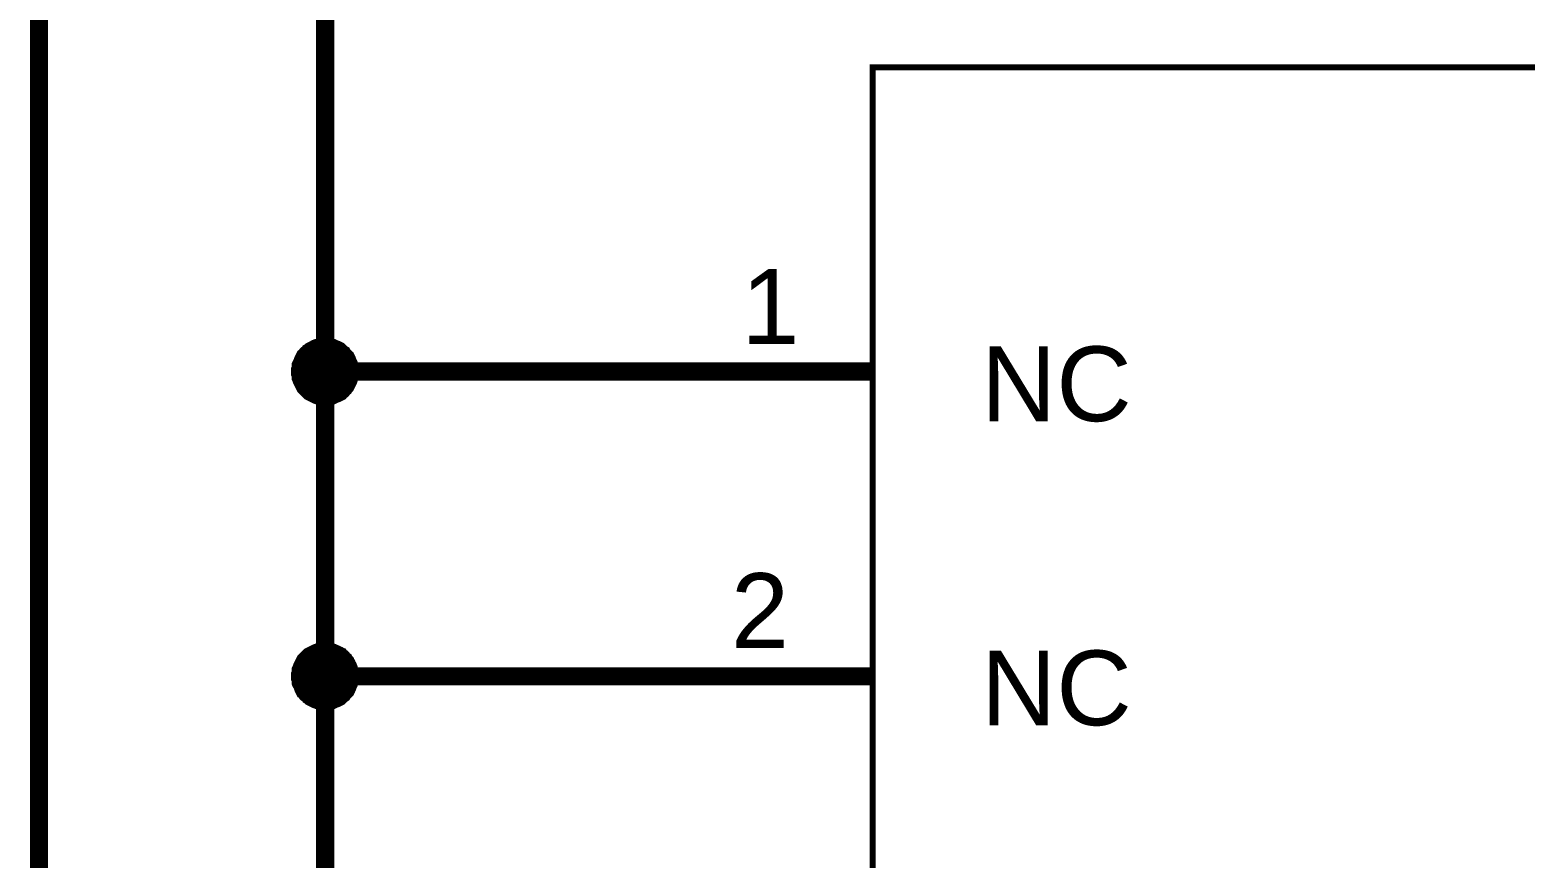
# Model space of a CAD drawing. Header units: millimetres. Extents: x 0 to 594, y 0 to 420.
# Drawn here: x 267.94 to 292.5, y 209.41 to 223.01 of the extents above; entities that cross this region are included whole.
import ezdxf

# ---------------------------------------------------------------- set-up
doc = ezdxf.new("R2010")
doc.units = ezdxf.units.MM
doc.layers.add('Sheet', color=255, linetype='Continuous')
doc.styles.get("Standard").update_dxf_attribs({"font": 'arial.ttf'})

msp = doc.modelspace()

# ---------------------------------------------------------------- linework, layer by layer
at = {"layer": 'Sheet', "color": 0}
for points, const_width in [([(276.787, 202.39), (268.087, 202.39), (268.087, 236.999), (306.08, 236.999)], 0.3), ([(283.782, 231.495), (272.786, 231.495), (272.786, 217.398)], 0.3), ([(272.278, 217.398), (272.278, 217.419), (272.278, 217.451), (272.289, 217.472), (272.289, 217.504), (272.289, 217.525), (272.299, 217.546), (272.31, 217.567), (272.321, 217.588), (272.331, 217.62), (272.342, 217.641), (272.352, 217.663), (272.363, 217.684), (272.373, 217.705), (272.395, 217.715), (272.405, 217.737), (272.426, 217.758), (272.448, 217.768), (272.458, 217.79), (272.479, 217.8), (272.5, 217.821), (272.522, 217.832), (272.543, 217.842), (272.564, 217.853), (272.585, 217.864), (272.606, 217.874), (272.638, 217.885), (272.659, 217.885), (272.68, 217.895), (272.712, 217.895), (272.733, 217.906), (272.754, 217.906), (272.786, 217.906)], 0.0991), ([(272.278, 217.398), (272.278, 217.419), (272.278, 217.451), (272.289, 217.472), (272.289, 217.504), (272.289, 217.525), (272.299, 217.546), (272.31, 217.567), (272.321, 217.588), (272.331, 217.62), (272.342, 217.641), (272.352, 217.663), (272.363, 217.684), (272.373, 217.705), (272.395, 217.715), (272.405, 217.737), (272.426, 217.758), (272.448, 217.768), (272.458, 217.79), (272.479, 217.8), (272.5, 217.821), (272.522, 217.832), (272.543, 217.842), (272.564, 217.853), (272.585, 217.864), (272.606, 217.874), (272.638, 217.885), (272.659, 217.885), (272.68, 217.895), (272.712, 217.895), (272.733, 217.906), (272.754, 217.906), (272.786, 217.906)], 0.0991), ([(272.278, 217.398), (272.278, 217.419), (272.278, 217.451), (272.289, 217.472), (272.289, 217.504), (272.289, 217.525), (272.299, 217.546), (272.31, 217.567), (272.321, 217.588), (272.331, 217.62), (272.342, 217.641), (272.352, 217.663), (272.363, 217.684), (272.373, 217.705), (272.395, 217.715), (272.405, 217.737), (272.426, 217.758), (272.448, 217.768), (272.458, 217.79), (272.479, 217.8), (272.5, 217.821), (272.522, 217.832), (272.543, 217.842), (272.564, 217.853), (272.585, 217.864), (272.606, 217.874), (272.638, 217.885), (272.659, 217.885), (272.68, 217.895), (272.712, 217.895), (272.733, 217.906), (272.754, 217.906), (272.786, 217.906)], 0.0991), ([(272.278, 217.398), (272.278, 217.419), (272.278, 217.451), (272.289, 217.472), (272.289, 217.504), (272.289, 217.525), (272.299, 217.546), (272.31, 217.567), (272.321, 217.588), (272.331, 217.62), (272.342, 217.641), (272.352, 217.663), (272.363, 217.684), (272.373, 217.705), (272.395, 217.715), (272.405, 217.737), (272.426, 217.758), (272.448, 217.768), (272.458, 217.79), (272.479, 217.8), (272.5, 217.821), (272.522, 217.832), (272.543, 217.842), (272.564, 217.853), (272.585, 217.864), (272.606, 217.874), (272.638, 217.885), (272.659, 217.885), (272.68, 217.895), (272.712, 217.895), (272.733, 217.906), (272.754, 217.906), (272.786, 217.906)], 0.0991), ([(272.278, 217.398), (272.278, 217.419), (272.278, 217.451), (272.289, 217.472), (272.289, 217.504), (272.289, 217.525), (272.299, 217.546), (272.31, 217.567), (272.321, 217.588), (272.331, 217.62), (272.342, 217.641), (272.352, 217.663), (272.363, 217.684), (272.373, 217.705), (272.395, 217.715), (272.405, 217.737), (272.426, 217.758), (272.448, 217.768), (272.458, 217.79), (272.479, 217.8), (272.5, 217.821), (272.522, 217.832), (272.543, 217.842), (272.564, 217.853), (272.585, 217.864), (272.606, 217.874), (272.638, 217.885), (272.659, 217.885), (272.68, 217.895), (272.712, 217.895), (272.733, 217.906), (272.754, 217.906), (272.786, 217.906)], 0.0991), ([(272.278, 217.398), (272.278, 217.419), (272.278, 217.451), (272.289, 217.472), (272.289, 217.504), (272.289, 217.525), (272.299, 217.546), (272.31, 217.567), (272.321, 217.588), (272.331, 217.62), (272.342, 217.641), (272.352, 217.663), (272.363, 217.684), (272.373, 217.705), (272.395, 217.715), (272.405, 217.737), (272.426, 217.758), (272.448, 217.768), (272.458, 217.79), (272.479, 217.8), (272.5, 217.821), (272.522, 217.832), (272.543, 217.842), (272.564, 217.853), (272.585, 217.864), (272.606, 217.874), (272.638, 217.885), (272.659, 217.885), (272.68, 217.895), (272.712, 217.895), (272.733, 217.906), (272.754, 217.906), (272.786, 217.906)], 0.0991), ([(272.278, 217.398), (272.278, 217.419), (272.278, 217.451), (272.289, 217.472), (272.289, 217.504), (272.289, 217.525), (272.299, 217.546), (272.31, 217.567), (272.321, 217.588), (272.331, 217.62), (272.342, 217.641), (272.352, 217.663), (272.363, 217.684), (272.373, 217.705), (272.395, 217.715), (272.405, 217.737), (272.426, 217.758), (272.448, 217.768), (272.458, 217.79), (272.479, 217.8), (272.5, 217.821), (272.522, 217.832), (272.543, 217.842), (272.564, 217.853), (272.585, 217.864), (272.606, 217.874), (272.638, 217.885), (272.659, 217.885), (272.68, 217.895), (272.712, 217.895), (272.733, 217.906), (272.754, 217.906), (272.786, 217.906)], 0.0991), ([(272.278, 217.398), (272.278, 217.419), (272.278, 217.451), (272.289, 217.472), (272.289, 217.504), (272.289, 217.525), (272.299, 217.546), (272.31, 217.567), (272.321, 217.588), (272.331, 217.62), (272.342, 217.641), (272.352, 217.663), (272.363, 217.684), (272.373, 217.705), (272.395, 217.715), (272.405, 217.737), (272.426, 217.758), (272.448, 217.768), (272.458, 217.79), (272.479, 217.8), (272.5, 217.821), (272.522, 217.832), (272.543, 217.842), (272.564, 217.853), (272.585, 217.864), (272.606, 217.874), (272.638, 217.885), (272.659, 217.885), (272.68, 217.895), (272.712, 217.895), (272.733, 217.906), (272.754, 217.906), (272.786, 217.906)], 0.0991), ([(272.786, 217.906), (272.786, 217.906)], 0.0991), ([(272.786, 217.906), (272.807, 217.906), (272.839, 217.906), (272.86, 217.895), (272.892, 217.895), (272.913, 217.885), (272.934, 217.885), (272.956, 217.874), (272.977, 217.864), (273.008, 217.853), (273.03, 217.842), (273.051, 217.832), (273.072, 217.821), (273.093, 217.8), (273.104, 217.79), (273.125, 217.768), (273.146, 217.758), (273.157, 217.737), (273.178, 217.715), (273.188, 217.705), (273.21, 217.684), (273.22, 217.663), (273.231, 217.641), (273.241, 217.62), (273.252, 217.588), (273.262, 217.567), (273.273, 217.546), (273.273, 217.525), (273.284, 217.504), (273.284, 217.472), (273.294, 217.451), (273.294, 217.419), (273.294, 217.398)], 0.0991), ([(272.786, 217.906), (272.786, 217.906)], 0.0991), ([(272.786, 217.906), (272.807, 217.906), (272.839, 217.906), (272.86, 217.895), (272.892, 217.895), (272.913, 217.885), (272.934, 217.885), (272.956, 217.874), (272.977, 217.864), (273.008, 217.853), (273.03, 217.842), (273.051, 217.832), (273.072, 217.821), (273.093, 217.8), (273.104, 217.79), (273.125, 217.768), (273.146, 217.758), (273.157, 217.737), (273.178, 217.715), (273.188, 217.705), (273.21, 217.684), (273.22, 217.663), (273.231, 217.641), (273.241, 217.62), (273.252, 217.588), (273.262, 217.567), (273.273, 217.546), (273.273, 217.525), (273.284, 217.504), (273.284, 217.472), (273.294, 217.451), (273.294, 217.419), (273.294, 217.398)], 0.0991), ([(272.786, 217.906), (272.786, 217.906)], 0.0991), ([(272.786, 217.906), (272.807, 217.906), (272.839, 217.906), (272.86, 217.895), (272.892, 217.895), (272.913, 217.885), (272.934, 217.885), (272.956, 217.874), (272.977, 217.864), (273.008, 217.853), (273.03, 217.842), (273.051, 217.832), (273.072, 217.821), (273.093, 217.8), (273.104, 217.79), (273.125, 217.768), (273.146, 217.758), (273.157, 217.737), (273.178, 217.715), (273.188, 217.705), (273.21, 217.684), (273.22, 217.663), (273.231, 217.641), (273.241, 217.62), (273.252, 217.588), (273.262, 217.567), (273.273, 217.546), (273.273, 217.525), (273.284, 217.504), (273.284, 217.472), (273.294, 217.451), (273.294, 217.419), (273.294, 217.398)], 0.0991), ([(272.786, 217.906), (272.786, 217.906)], 0.0991), ([(272.786, 217.906), (272.807, 217.906), (272.839, 217.906), (272.86, 217.895), (272.892, 217.895), (272.913, 217.885), (272.934, 217.885), (272.956, 217.874), (272.977, 217.864), (273.008, 217.853), (273.03, 217.842), (273.051, 217.832), (273.072, 217.821), (273.093, 217.8), (273.104, 217.79), (273.125, 217.768), (273.146, 217.758), (273.157, 217.737), (273.178, 217.715), (273.188, 217.705), (273.21, 217.684), (273.22, 217.663), (273.231, 217.641), (273.241, 217.62), (273.252, 217.588), (273.262, 217.567), (273.273, 217.546), (273.273, 217.525), (273.284, 217.504), (273.284, 217.472), (273.294, 217.451), (273.294, 217.419), (273.294, 217.398)], 0.0991), ([(272.786, 217.906), (272.786, 217.906)], 0.0991), ([(272.786, 217.906), (272.807, 217.906), (272.839, 217.906), (272.86, 217.895), (272.892, 217.895), (272.913, 217.885), (272.934, 217.885), (272.956, 217.874), (272.977, 217.864), (273.008, 217.853), (273.03, 217.842), (273.051, 217.832), (273.072, 217.821), (273.093, 217.8), (273.104, 217.79), (273.125, 217.768), (273.146, 217.758), (273.157, 217.737), (273.178, 217.715), (273.188, 217.705), (273.21, 217.684), (273.22, 217.663), (273.231, 217.641), (273.241, 217.62), (273.252, 217.588), (273.262, 217.567), (273.273, 217.546), (273.273, 217.525), (273.284, 217.504), (273.284, 217.472), (273.294, 217.451), (273.294, 217.419), (273.294, 217.398)], 0.0991), ([(272.786, 217.906), (272.786, 217.906)], 0.0991), ([(272.786, 217.906), (272.807, 217.906), (272.839, 217.906), (272.86, 217.895), (272.892, 217.895), (272.913, 217.885), (272.934, 217.885), (272.956, 217.874), (272.977, 217.864), (273.008, 217.853), (273.03, 217.842), (273.051, 217.832), (273.072, 217.821), (273.093, 217.8), (273.104, 217.79), (273.125, 217.768), (273.146, 217.758), (273.157, 217.737), (273.178, 217.715), (273.188, 217.705), (273.21, 217.684), (273.22, 217.663), (273.231, 217.641), (273.241, 217.62), (273.252, 217.588), (273.262, 217.567), (273.273, 217.546), (273.273, 217.525), (273.284, 217.504), (273.284, 217.472), (273.294, 217.451), (273.294, 217.419), (273.294, 217.398)], 0.0991), ([(272.786, 217.906), (272.786, 217.906)], 0.0991), ([(272.786, 217.906), (272.807, 217.906), (272.839, 217.906), (272.86, 217.895), (272.892, 217.895), (272.913, 217.885), (272.934, 217.885), (272.956, 217.874), (272.977, 217.864), (273.008, 217.853), (273.03, 217.842), (273.051, 217.832), (273.072, 217.821), (273.093, 217.8), (273.104, 217.79), (273.125, 217.768), (273.146, 217.758), (273.157, 217.737), (273.178, 217.715), (273.188, 217.705), (273.21, 217.684), (273.22, 217.663), (273.231, 217.641), (273.241, 217.62), (273.252, 217.588), (273.262, 217.567), (273.273, 217.546), (273.273, 217.525), (273.284, 217.504), (273.284, 217.472), (273.294, 217.451), (273.294, 217.419), (273.294, 217.398)], 0.0991), ([(272.786, 217.906), (272.786, 217.906)], 0.0991), ([(272.786, 217.906), (272.807, 217.906), (272.839, 217.906), (272.86, 217.895), (272.892, 217.895), (272.913, 217.885), (272.934, 217.885), (272.956, 217.874), (272.977, 217.864), (273.008, 217.853), (273.03, 217.842), (273.051, 217.832), (273.072, 217.821), (273.093, 217.8), (273.104, 217.79), (273.125, 217.768), (273.146, 217.758), (273.157, 217.737), (273.178, 217.715), (273.188, 217.705), (273.21, 217.684), (273.22, 217.663), (273.231, 217.641), (273.241, 217.62), (273.252, 217.588), (273.262, 217.567), (273.273, 217.546), (273.273, 217.525), (273.284, 217.504), (273.284, 217.472), (273.294, 217.451), (273.294, 217.419), (273.294, 217.398)], 0.0991), ([(272.786, 216.89), (272.754, 216.89), (272.733, 216.89), (272.712, 216.901), (272.68, 216.901), (272.659, 216.901), (272.638, 216.911), (272.606, 216.922), (272.585, 216.932), (272.564, 216.943), (272.543, 216.953), (272.522, 216.964), (272.5, 216.975), (272.479, 216.985), (272.458, 217.006), (272.448, 217.017), (272.426, 217.038), (272.405, 217.059), (272.395, 217.07), (272.373, 217.091), (272.363, 217.112), (272.352, 217.133), (272.342, 217.155), (272.331, 217.176), (272.321, 217.197), (272.31, 217.218), (272.299, 217.25), (272.289, 217.271), (272.289, 217.292), (272.289, 217.324), (272.278, 217.345), (272.278, 217.366), (272.278, 217.398)], 0.0991), ([(272.278, 217.398), (272.278, 217.398)], 0.0991), ([(272.786, 216.89), (272.754, 216.89), (272.733, 216.89), (272.712, 216.901), (272.68, 216.901), (272.659, 216.901), (272.638, 216.911), (272.606, 216.922), (272.585, 216.932), (272.564, 216.943), (272.543, 216.953), (272.522, 216.964), (272.5, 216.975), (272.479, 216.985), (272.458, 217.006), (272.448, 217.017), (272.426, 217.038), (272.405, 217.059), (272.395, 217.07), (272.373, 217.091), (272.363, 217.112), (272.352, 217.133), (272.342, 217.155), (272.331, 217.176), (272.321, 217.197), (272.31, 217.218), (272.299, 217.25), (272.289, 217.271), (272.289, 217.292), (272.289, 217.324), (272.278, 217.345), (272.278, 217.366), (272.278, 217.398)], 0.0991), ([(272.278, 217.398), (272.278, 217.398)], 0.0991), ([(272.786, 216.89), (272.754, 216.89), (272.733, 216.89), (272.712, 216.901), (272.68, 216.901), (272.659, 216.901), (272.638, 216.911), (272.606, 216.922), (272.585, 216.932), (272.564, 216.943), (272.543, 216.953), (272.522, 216.964), (272.5, 216.975), (272.479, 216.985), (272.458, 217.006), (272.448, 217.017), (272.426, 217.038), (272.405, 217.059), (272.395, 217.07), (272.373, 217.091), (272.363, 217.112), (272.352, 217.133), (272.342, 217.155), (272.331, 217.176), (272.321, 217.197), (272.31, 217.218), (272.299, 217.25), (272.289, 217.271), (272.289, 217.292), (272.289, 217.324), (272.278, 217.345), (272.278, 217.366), (272.278, 217.398)], 0.0991), ([(272.278, 217.398), (272.278, 217.398)], 0.0991), ([(272.786, 216.89), (272.754, 216.89), (272.733, 216.89), (272.712, 216.901), (272.68, 216.901), (272.659, 216.901), (272.638, 216.911), (272.606, 216.922), (272.585, 216.932), (272.564, 216.943), (272.543, 216.953), (272.522, 216.964), (272.5, 216.975), (272.479, 216.985), (272.458, 217.006), (272.448, 217.017), (272.426, 217.038), (272.405, 217.059), (272.395, 217.07), (272.373, 217.091), (272.363, 217.112), (272.352, 217.133), (272.342, 217.155), (272.331, 217.176), (272.321, 217.197), (272.31, 217.218), (272.299, 217.25), (272.289, 217.271), (272.289, 217.292), (272.289, 217.324), (272.278, 217.345), (272.278, 217.366), (272.278, 217.398)], 0.0991), ([(272.278, 217.398), (272.278, 217.398)], 0.0991), ([(272.786, 216.89), (272.754, 216.89), (272.733, 216.89), (272.712, 216.901), (272.68, 216.901), (272.659, 216.901), (272.638, 216.911), (272.606, 216.922), (272.585, 216.932), (272.564, 216.943), (272.543, 216.953), (272.522, 216.964), (272.5, 216.975), (272.479, 216.985), (272.458, 217.006), (272.448, 217.017), (272.426, 217.038), (272.405, 217.059), (272.395, 217.07), (272.373, 217.091), (272.363, 217.112), (272.352, 217.133), (272.342, 217.155), (272.331, 217.176), (272.321, 217.197), (272.31, 217.218), (272.299, 217.25), (272.289, 217.271), (272.289, 217.292), (272.289, 217.324), (272.278, 217.345), (272.278, 217.366), (272.278, 217.398)], 0.0991), ([(272.278, 217.398), (272.278, 217.398)], 0.0991), ([(272.786, 216.89), (272.754, 216.89), (272.733, 216.89), (272.712, 216.901), (272.68, 216.901), (272.659, 216.901), (272.638, 216.911), (272.606, 216.922), (272.585, 216.932), (272.564, 216.943), (272.543, 216.953), (272.522, 216.964), (272.5, 216.975), (272.479, 216.985), (272.458, 217.006), (272.448, 217.017), (272.426, 217.038), (272.405, 217.059), (272.395, 217.07), (272.373, 217.091), (272.363, 217.112), (272.352, 217.133), (272.342, 217.155), (272.331, 217.176), (272.321, 217.197), (272.31, 217.218), (272.299, 217.25), (272.289, 217.271), (272.289, 217.292), (272.289, 217.324), (272.278, 217.345), (272.278, 217.366), (272.278, 217.398)], 0.0991), ([(272.278, 217.398), (272.278, 217.398)], 0.0991), ([(272.786, 216.89), (272.754, 216.89), (272.733, 216.89), (272.712, 216.901), (272.68, 216.901), (272.659, 216.901), (272.638, 216.911), (272.606, 216.922), (272.585, 216.932), (272.564, 216.943), (272.543, 216.953), (272.522, 216.964), (272.5, 216.975), (272.479, 216.985), (272.458, 217.006), (272.448, 217.017), (272.426, 217.038), (272.405, 217.059), (272.395, 217.07), (272.373, 217.091), (272.363, 217.112), (272.352, 217.133), (272.342, 217.155), (272.331, 217.176), (272.321, 217.197), (272.31, 217.218), (272.299, 217.25), (272.289, 217.271), (272.289, 217.292), (272.289, 217.324), (272.278, 217.345), (272.278, 217.366), (272.278, 217.398)], 0.0991), ([(272.278, 217.398), (272.278, 217.398)], 0.0991), ([(272.786, 216.89), (272.754, 216.89), (272.733, 216.89), (272.712, 216.901), (272.68, 216.901), (272.659, 216.901), (272.638, 216.911), (272.606, 216.922), (272.585, 216.932), (272.564, 216.943), (272.543, 216.953), (272.522, 216.964), (272.5, 216.975), (272.479, 216.985), (272.458, 217.006), (272.448, 217.017), (272.426, 217.038), (272.405, 217.059), (272.395, 217.07), (272.373, 217.091), (272.363, 217.112), (272.352, 217.133), (272.342, 217.155), (272.331, 217.176), (272.321, 217.197), (272.31, 217.218), (272.299, 217.25), (272.289, 217.271), (272.289, 217.292), (272.289, 217.324), (272.278, 217.345), (272.278, 217.366), (272.278, 217.398)], 0.0991), ([(272.278, 217.398), (272.278, 217.398)], 0.0991), ([(276.787, 217.398), (272.786, 217.398), (272.786, 212.392), (276.787, 212.392), (276.787, 212.392)], 0.3), ([(273.294, 217.398), (273.294, 217.366), (273.294, 217.345), (273.284, 217.324), (273.284, 217.292), (273.273, 217.271), (273.273, 217.25), (273.262, 217.218), (273.252, 217.197), (273.241, 217.176), (273.231, 217.155), (273.22, 217.133), (273.21, 217.112), (273.188, 217.091), (273.178, 217.07), (273.157, 217.059), (273.146, 217.038), (273.125, 217.017), (273.104, 217.006), (273.093, 216.985), (273.072, 216.975), (273.051, 216.964), (273.03, 216.953), (273.008, 216.943), (272.977, 216.932), (272.956, 216.922), (272.934, 216.911), (272.913, 216.901), (272.892, 216.901), (272.86, 216.901), (272.839, 216.89), (272.807, 216.89), (272.786, 216.89)], 0.0991), ([(273.294, 217.398), (273.294, 217.366), (273.294, 217.345), (273.284, 217.324), (273.284, 217.292), (273.273, 217.271), (273.273, 217.25), (273.262, 217.218), (273.252, 217.197), (273.241, 217.176), (273.231, 217.155), (273.22, 217.133), (273.21, 217.112), (273.188, 217.091), (273.178, 217.07), (273.157, 217.059), (273.146, 217.038), (273.125, 217.017), (273.104, 217.006), (273.093, 216.985), (273.072, 216.975), (273.051, 216.964), (273.03, 216.953), (273.008, 216.943), (272.977, 216.932), (272.956, 216.922), (272.934, 216.911), (272.913, 216.901), (272.892, 216.901), (272.86, 216.901), (272.839, 216.89), (272.807, 216.89), (272.786, 216.89)], 0.0991), ([(273.294, 217.398), (273.294, 217.366), (273.294, 217.345), (273.284, 217.324), (273.284, 217.292), (273.273, 217.271), (273.273, 217.25), (273.262, 217.218), (273.252, 217.197), (273.241, 217.176), (273.231, 217.155), (273.22, 217.133), (273.21, 217.112), (273.188, 217.091), (273.178, 217.07), (273.157, 217.059), (273.146, 217.038), (273.125, 217.017), (273.104, 217.006), (273.093, 216.985), (273.072, 216.975), (273.051, 216.964), (273.03, 216.953), (273.008, 216.943), (272.977, 216.932), (272.956, 216.922), (272.934, 216.911), (272.913, 216.901), (272.892, 216.901), (272.86, 216.901), (272.839, 216.89), (272.807, 216.89), (272.786, 216.89)], 0.0991), ([(273.294, 217.398), (273.294, 217.366), (273.294, 217.345), (273.284, 217.324), (273.284, 217.292), (273.273, 217.271), (273.273, 217.25), (273.262, 217.218), (273.252, 217.197), (273.241, 217.176), (273.231, 217.155), (273.22, 217.133), (273.21, 217.112), (273.188, 217.091), (273.178, 217.07), (273.157, 217.059), (273.146, 217.038), (273.125, 217.017), (273.104, 217.006), (273.093, 216.985), (273.072, 216.975), (273.051, 216.964), (273.03, 216.953), (273.008, 216.943), (272.977, 216.932), (272.956, 216.922), (272.934, 216.911), (272.913, 216.901), (272.892, 216.901), (272.86, 216.901), (272.839, 216.89), (272.807, 216.89), (272.786, 216.89)], 0.0991), ([(273.294, 217.398), (273.294, 217.366), (273.294, 217.345), (273.284, 217.324), (273.284, 217.292), (273.273, 217.271), (273.273, 217.25), (273.262, 217.218), (273.252, 217.197), (273.241, 217.176), (273.231, 217.155), (273.22, 217.133), (273.21, 217.112), (273.188, 217.091), (273.178, 217.07), (273.157, 217.059), (273.146, 217.038), (273.125, 217.017), (273.104, 217.006), (273.093, 216.985), (273.072, 216.975), (273.051, 216.964), (273.03, 216.953), (273.008, 216.943), (272.977, 216.932), (272.956, 216.922), (272.934, 216.911), (272.913, 216.901), (272.892, 216.901), (272.86, 216.901), (272.839, 216.89), (272.807, 216.89), (272.786, 216.89)], 0.0991), ([(273.294, 217.398), (273.294, 217.366), (273.294, 217.345), (273.284, 217.324), (273.284, 217.292), (273.273, 217.271), (273.273, 217.25), (273.262, 217.218), (273.252, 217.197), (273.241, 217.176), (273.231, 217.155), (273.22, 217.133), (273.21, 217.112), (273.188, 217.091), (273.178, 217.07), (273.157, 217.059), (273.146, 217.038), (273.125, 217.017), (273.104, 217.006), (273.093, 216.985), (273.072, 216.975), (273.051, 216.964), (273.03, 216.953), (273.008, 216.943), (272.977, 216.932), (272.956, 216.922), (272.934, 216.911), (272.913, 216.901), (272.892, 216.901), (272.86, 216.901), (272.839, 216.89), (272.807, 216.89), (272.786, 216.89)], 0.0991), ([(273.294, 217.398), (273.294, 217.366), (273.294, 217.345), (273.284, 217.324), (273.284, 217.292), (273.273, 217.271), (273.273, 217.25), (273.262, 217.218), (273.252, 217.197), (273.241, 217.176), (273.231, 217.155), (273.22, 217.133), (273.21, 217.112), (273.188, 217.091), (273.178, 217.07), (273.157, 217.059), (273.146, 217.038), (273.125, 217.017), (273.104, 217.006), (273.093, 216.985), (273.072, 216.975), (273.051, 216.964), (273.03, 216.953), (273.008, 216.943), (272.977, 216.932), (272.956, 216.922), (272.934, 216.911), (272.913, 216.901), (272.892, 216.901), (272.86, 216.901), (272.839, 216.89), (272.807, 216.89), (272.786, 216.89)], 0.0991), ([(273.294, 217.398), (273.294, 217.366), (273.294, 217.345), (273.284, 217.324), (273.284, 217.292), (273.273, 217.271), (273.273, 217.25), (273.262, 217.218), (273.252, 217.197), (273.241, 217.176), (273.231, 217.155), (273.22, 217.133), (273.21, 217.112), (273.188, 217.091), (273.178, 217.07), (273.157, 217.059), (273.146, 217.038), (273.125, 217.017), (273.104, 217.006), (273.093, 216.985), (273.072, 216.975), (273.051, 216.964), (273.03, 216.953), (273.008, 216.943), (272.977, 216.932), (272.956, 216.922), (272.934, 216.911), (272.913, 216.901), (272.892, 216.901), (272.86, 216.901), (272.839, 216.89), (272.807, 216.89), (272.786, 216.89)], 0.0991), ([(273.294, 217.398), (273.294, 217.398), (273.294, 217.398), (273.294, 217.398), (273.294, 217.398), (273.294, 217.398), (273.294, 217.398), (273.294, 217.398), (273.294, 217.398), (273.294, 217.398), (273.294, 217.398), (273.294, 217.398), (273.294, 217.398), (273.294, 217.398), (273.294, 217.398), (273.294, 217.398), (273.294, 217.398), (273.294, 217.398), (273.294, 217.398), (273.294, 217.398), (273.294, 217.398), (273.294, 217.398), (273.294, 217.398), (273.294, 217.398), (273.294, 217.398), (273.294, 217.398), (273.294, 217.398), (273.294, 217.398), (273.294, 217.398), (273.294, 217.398), (273.294, 217.398), (273.294, 217.398), (273.294, 217.398)], 0.0991), ([(273.294, 217.398), (273.294, 217.398)], 0.0991), ([(273.294, 217.398), (273.294, 217.398), (273.294, 217.398), (273.294, 217.398), (273.294, 217.398), (273.294, 217.398), (273.294, 217.398), (273.294, 217.398), (273.294, 217.398), (273.294, 217.398), (273.294, 217.398), (273.294, 217.398), (273.294, 217.398), (273.294, 217.398), (273.294, 217.398), (273.294, 217.398), (273.294, 217.398), (273.294, 217.398), (273.294, 217.398), (273.294, 217.398), (273.294, 217.398), (273.294, 217.398), (273.294, 217.398), (273.294, 217.398), (273.294, 217.398), (273.294, 217.398), (273.294, 217.398), (273.294, 217.398), (273.294, 217.398), (273.294, 217.398), (273.294, 217.398), (273.294, 217.398), (273.294, 217.398)], 0.0991), ([(273.294, 217.398), (273.294, 217.398)], 0.0991), ([(273.294, 217.398), (273.294, 217.398), (273.294, 217.398), (273.294, 217.398), (273.294, 217.398), (273.294, 217.398), (273.294, 217.398), (273.294, 217.398), (273.294, 217.398), (273.294, 217.398), (273.294, 217.398), (273.294, 217.398), (273.294, 217.398), (273.294, 217.398), (273.294, 217.398), (273.294, 217.398), (273.294, 217.398), (273.294, 217.398), (273.294, 217.398), (273.294, 217.398), (273.294, 217.398), (273.294, 217.398), (273.294, 217.398), (273.294, 217.398), (273.294, 217.398), (273.294, 217.398), (273.294, 217.398), (273.294, 217.398), (273.294, 217.398), (273.294, 217.398), (273.294, 217.398), (273.294, 217.398), (273.294, 217.398)], 0.0991), ([(273.294, 217.398), (273.294, 217.398)], 0.0991), ([(273.294, 217.398), (273.294, 217.398), (273.294, 217.398), (273.294, 217.398), (273.294, 217.398), (273.294, 217.398), (273.294, 217.398), (273.294, 217.398), (273.294, 217.398), (273.294, 217.398), (273.294, 217.398), (273.294, 217.398), (273.294, 217.398), (273.294, 217.398), (273.294, 217.398), (273.294, 217.398), (273.294, 217.398), (273.294, 217.398), (273.294, 217.398), (273.294, 217.398), (273.294, 217.398), (273.294, 217.398), (273.294, 217.398), (273.294, 217.398), (273.294, 217.398), (273.294, 217.398), (273.294, 217.398), (273.294, 217.398), (273.294, 217.398), (273.294, 217.398), (273.294, 217.398), (273.294, 217.398), (273.294, 217.398)], 0.0991), ([(273.294, 217.398), (273.294, 217.398)], 0.0991), ([(273.294, 217.398), (273.294, 217.398), (273.294, 217.398), (273.294, 217.398), (273.294, 217.398), (273.294, 217.398), (273.294, 217.398), (273.294, 217.398), (273.294, 217.398), (273.294, 217.398), (273.294, 217.398), (273.294, 217.398), (273.294, 217.398), (273.294, 217.398), (273.294, 217.398), (273.294, 217.398), (273.294, 217.398), (273.294, 217.398), (273.294, 217.398), (273.294, 217.398), (273.294, 217.398), (273.294, 217.398), (273.294, 217.398), (273.294, 217.398), (273.294, 217.398), (273.294, 217.398), (273.294, 217.398), (273.294, 217.398), (273.294, 217.398), (273.294, 217.398), (273.294, 217.398), (273.294, 217.398), (273.294, 217.398)], 0.0991), ([(273.294, 217.398), (273.294, 217.398)], 0.0991), ([(273.294, 217.398), (273.294, 217.398), (273.294, 217.398), (273.294, 217.398), (273.294, 217.398), (273.294, 217.398), (273.294, 217.398), (273.294, 217.398), (273.294, 217.398), (273.294, 217.398), (273.294, 217.398), (273.294, 217.398), (273.294, 217.398), (273.294, 217.398), (273.294, 217.398), (273.294, 217.398), (273.294, 217.398), (273.294, 217.398), (273.294, 217.398), (273.294, 217.398), (273.294, 217.398), (273.294, 217.398), (273.294, 217.398), (273.294, 217.398), (273.294, 217.398), (273.294, 217.398), (273.294, 217.398), (273.294, 217.398), (273.294, 217.398), (273.294, 217.398), (273.294, 217.398), (273.294, 217.398), (273.294, 217.398)], 0.0991), ([(273.294, 217.398), (273.294, 217.398)], 0.0991), ([(273.294, 217.398), (273.294, 217.398), (273.294, 217.398), (273.294, 217.398), (273.294, 217.398), (273.294, 217.398), (273.294, 217.398), (273.294, 217.398), (273.294, 217.398), (273.294, 217.398), (273.294, 217.398), (273.294, 217.398), (273.294, 217.398), (273.294, 217.398), (273.294, 217.398), (273.294, 217.398), (273.294, 217.398), (273.294, 217.398), (273.294, 217.398), (273.294, 217.398), (273.294, 217.398), (273.294, 217.398), (273.294, 217.398), (273.294, 217.398), (273.294, 217.398), (273.294, 217.398), (273.294, 217.398), (273.294, 217.398), (273.294, 217.398), (273.294, 217.398), (273.294, 217.398), (273.294, 217.398), (273.294, 217.398)], 0.0991), ([(273.294, 217.398), (273.294, 217.398)], 0.0991), ([(273.294, 217.398), (273.294, 217.398), (273.294, 217.398), (273.294, 217.398), (273.294, 217.398), (273.294, 217.398), (273.294, 217.398), (273.294, 217.398), (273.294, 217.398), (273.294, 217.398), (273.294, 217.398), (273.294, 217.398), (273.294, 217.398), (273.294, 217.398), (273.294, 217.398), (273.294, 217.398), (273.294, 217.398), (273.294, 217.398), (273.294, 217.398), (273.294, 217.398), (273.294, 217.398), (273.294, 217.398), (273.294, 217.398), (273.294, 217.398), (273.294, 217.398), (273.294, 217.398), (273.294, 217.398), (273.294, 217.398), (273.294, 217.398), (273.294, 217.398), (273.294, 217.398), (273.294, 217.398), (273.294, 217.398)], 0.0991), ([(273.294, 217.398), (273.294, 217.398)], 0.0991), ([(281.782, 217.398), (276.787, 217.398)], 0.3), ([(272.278, 212.392), (272.278, 212.424), (272.278, 212.445), (272.289, 212.466), (272.289, 212.498), (272.289, 212.519), (272.299, 212.54), (272.31, 212.572), (272.321, 212.593), (272.331, 212.614), (272.342, 212.635), (272.352, 212.656), (272.363, 212.678), (272.373, 212.699), (272.395, 212.72), (272.405, 212.731), (272.426, 212.752), (272.448, 212.773), (272.458, 212.783), (272.479, 212.805), (272.5, 212.815), (272.522, 212.826), (272.543, 212.836), (272.564, 212.847), (272.585, 212.858), (272.606, 212.868), (272.638, 212.879), (272.659, 212.889), (272.68, 212.889), (272.712, 212.889), (272.733, 212.9), (272.754, 212.9), (272.786, 212.9)], 0.0991), ([(272.278, 212.392), (272.278, 212.424), (272.278, 212.445), (272.289, 212.466), (272.289, 212.498), (272.289, 212.519), (272.299, 212.54), (272.31, 212.572), (272.321, 212.593), (272.331, 212.614), (272.342, 212.635), (272.352, 212.656), (272.363, 212.678), (272.373, 212.699), (272.395, 212.72), (272.405, 212.731), (272.426, 212.752), (272.448, 212.773), (272.458, 212.783), (272.479, 212.805), (272.5, 212.815), (272.522, 212.826), (272.543, 212.836), (272.564, 212.847), (272.585, 212.858), (272.606, 212.868), (272.638, 212.879), (272.659, 212.889), (272.68, 212.889), (272.712, 212.889), (272.733, 212.9), (272.754, 212.9), (272.786, 212.9)], 0.0991), ([(272.278, 212.392), (272.278, 212.424), (272.278, 212.445), (272.289, 212.466), (272.289, 212.498), (272.289, 212.519), (272.299, 212.54), (272.31, 212.572), (272.321, 212.593), (272.331, 212.614), (272.342, 212.635), (272.352, 212.656), (272.363, 212.678), (272.373, 212.699), (272.395, 212.72), (272.405, 212.731), (272.426, 212.752), (272.448, 212.773), (272.458, 212.783), (272.479, 212.805), (272.5, 212.815), (272.522, 212.826), (272.543, 212.836), (272.564, 212.847), (272.585, 212.858), (272.606, 212.868), (272.638, 212.879), (272.659, 212.889), (272.68, 212.889), (272.712, 212.889), (272.733, 212.9), (272.754, 212.9), (272.786, 212.9)], 0.0991), ([(272.278, 212.392), (272.278, 212.424), (272.278, 212.445), (272.289, 212.466), (272.289, 212.498), (272.289, 212.519), (272.299, 212.54), (272.31, 212.572), (272.321, 212.593), (272.331, 212.614), (272.342, 212.635), (272.352, 212.656), (272.363, 212.678), (272.373, 212.699), (272.395, 212.72), (272.405, 212.731), (272.426, 212.752), (272.448, 212.773), (272.458, 212.783), (272.479, 212.805), (272.5, 212.815), (272.522, 212.826), (272.543, 212.836), (272.564, 212.847), (272.585, 212.858), (272.606, 212.868), (272.638, 212.879), (272.659, 212.889), (272.68, 212.889), (272.712, 212.889), (272.733, 212.9), (272.754, 212.9), (272.786, 212.9)], 0.0991), ([(272.278, 212.392), (272.278, 212.424), (272.278, 212.445), (272.289, 212.466), (272.289, 212.498), (272.289, 212.519), (272.299, 212.54), (272.31, 212.572), (272.321, 212.593), (272.331, 212.614), (272.342, 212.635), (272.352, 212.656), (272.363, 212.678), (272.373, 212.699), (272.395, 212.72), (272.405, 212.731), (272.426, 212.752), (272.448, 212.773), (272.458, 212.783), (272.479, 212.805), (272.5, 212.815), (272.522, 212.826), (272.543, 212.836), (272.564, 212.847), (272.585, 212.858), (272.606, 212.868), (272.638, 212.879), (272.659, 212.889), (272.68, 212.889), (272.712, 212.889), (272.733, 212.9), (272.754, 212.9), (272.786, 212.9)], 0.0991), ([(272.278, 212.392), (272.278, 212.424), (272.278, 212.445), (272.289, 212.466), (272.289, 212.498), (272.289, 212.519), (272.299, 212.54), (272.31, 212.572), (272.321, 212.593), (272.331, 212.614), (272.342, 212.635), (272.352, 212.656), (272.363, 212.678), (272.373, 212.699), (272.395, 212.72), (272.405, 212.731), (272.426, 212.752), (272.448, 212.773), (272.458, 212.783), (272.479, 212.805), (272.5, 212.815), (272.522, 212.826), (272.543, 212.836), (272.564, 212.847), (272.585, 212.858), (272.606, 212.868), (272.638, 212.879), (272.659, 212.889), (272.68, 212.889), (272.712, 212.889), (272.733, 212.9), (272.754, 212.9), (272.786, 212.9)], 0.0991), ([(272.278, 212.392), (272.278, 212.424), (272.278, 212.445), (272.289, 212.466), (272.289, 212.498), (272.289, 212.519), (272.299, 212.54), (272.31, 212.572), (272.321, 212.593), (272.331, 212.614), (272.342, 212.635), (272.352, 212.656), (272.363, 212.678), (272.373, 212.699), (272.395, 212.72), (272.405, 212.731), (272.426, 212.752), (272.448, 212.773), (272.458, 212.783), (272.479, 212.805), (272.5, 212.815), (272.522, 212.826), (272.543, 212.836), (272.564, 212.847), (272.585, 212.858), (272.606, 212.868), (272.638, 212.879), (272.659, 212.889), (272.68, 212.889), (272.712, 212.889), (272.733, 212.9), (272.754, 212.9), (272.786, 212.9)], 0.0991), ([(272.278, 212.392), (272.278, 212.424), (272.278, 212.445), (272.289, 212.466), (272.289, 212.498), (272.289, 212.519), (272.299, 212.54), (272.31, 212.572), (272.321, 212.593), (272.331, 212.614), (272.342, 212.635), (272.352, 212.656), (272.363, 212.678), (272.373, 212.699), (272.395, 212.72), (272.405, 212.731), (272.426, 212.752), (272.448, 212.773), (272.458, 212.783), (272.479, 212.805), (272.5, 212.815), (272.522, 212.826), (272.543, 212.836), (272.564, 212.847), (272.585, 212.858), (272.606, 212.868), (272.638, 212.879), (272.659, 212.889), (272.68, 212.889), (272.712, 212.889), (272.733, 212.9), (272.754, 212.9), (272.786, 212.9)], 0.0991), ([(272.786, 212.9), (272.786, 212.9)], 0.0991), ([(272.786, 212.9), (272.807, 212.9), (272.839, 212.9), (272.86, 212.889), (272.892, 212.889), (272.913, 212.889), (272.934, 212.879), (272.956, 212.868), (272.977, 212.858), (273.008, 212.847), (273.03, 212.836), (273.051, 212.826), (273.072, 212.815), (273.093, 212.805), (273.104, 212.783), (273.125, 212.773), (273.146, 212.752), (273.157, 212.731), (273.178, 212.72), (273.188, 212.699), (273.21, 212.678), (273.22, 212.656), (273.231, 212.635), (273.241, 212.614), (273.252, 212.593), (273.262, 212.572), (273.273, 212.54), (273.273, 212.519), (273.284, 212.498), (273.284, 212.466), (273.294, 212.445), (273.294, 212.424), (273.294, 212.392)], 0.0991), ([(272.786, 212.9), (272.786, 212.9)], 0.0991), ([(272.786, 212.9), (272.807, 212.9), (272.839, 212.9), (272.86, 212.889), (272.892, 212.889), (272.913, 212.889), (272.934, 212.879), (272.956, 212.868), (272.977, 212.858), (273.008, 212.847), (273.03, 212.836), (273.051, 212.826), (273.072, 212.815), (273.093, 212.805), (273.104, 212.783), (273.125, 212.773), (273.146, 212.752), (273.157, 212.731), (273.178, 212.72), (273.188, 212.699), (273.21, 212.678), (273.22, 212.656), (273.231, 212.635), (273.241, 212.614), (273.252, 212.593), (273.262, 212.572), (273.273, 212.54), (273.273, 212.519), (273.284, 212.498), (273.284, 212.466), (273.294, 212.445), (273.294, 212.424), (273.294, 212.392)], 0.0991), ([(272.786, 212.9), (272.786, 212.9)], 0.0991), ([(272.786, 212.9), (272.807, 212.9), (272.839, 212.9), (272.86, 212.889), (272.892, 212.889), (272.913, 212.889), (272.934, 212.879), (272.956, 212.868), (272.977, 212.858), (273.008, 212.847), (273.03, 212.836), (273.051, 212.826), (273.072, 212.815), (273.093, 212.805), (273.104, 212.783), (273.125, 212.773), (273.146, 212.752), (273.157, 212.731), (273.178, 212.72), (273.188, 212.699), (273.21, 212.678), (273.22, 212.656), (273.231, 212.635), (273.241, 212.614), (273.252, 212.593), (273.262, 212.572), (273.273, 212.54), (273.273, 212.519), (273.284, 212.498), (273.284, 212.466), (273.294, 212.445), (273.294, 212.424), (273.294, 212.392)], 0.0991), ([(272.786, 212.9), (272.786, 212.9)], 0.0991), ([(272.786, 212.9), (272.807, 212.9), (272.839, 212.9), (272.86, 212.889), (272.892, 212.889), (272.913, 212.889), (272.934, 212.879), (272.956, 212.868), (272.977, 212.858), (273.008, 212.847), (273.03, 212.836), (273.051, 212.826), (273.072, 212.815), (273.093, 212.805), (273.104, 212.783), (273.125, 212.773), (273.146, 212.752), (273.157, 212.731), (273.178, 212.72), (273.188, 212.699), (273.21, 212.678), (273.22, 212.656), (273.231, 212.635), (273.241, 212.614), (273.252, 212.593), (273.262, 212.572), (273.273, 212.54), (273.273, 212.519), (273.284, 212.498), (273.284, 212.466), (273.294, 212.445), (273.294, 212.424), (273.294, 212.392)], 0.0991), ([(272.786, 212.9), (272.786, 212.9)], 0.0991), ([(272.786, 212.9), (272.807, 212.9), (272.839, 212.9), (272.86, 212.889), (272.892, 212.889), (272.913, 212.889), (272.934, 212.879), (272.956, 212.868), (272.977, 212.858), (273.008, 212.847), (273.03, 212.836), (273.051, 212.826), (273.072, 212.815), (273.093, 212.805), (273.104, 212.783), (273.125, 212.773), (273.146, 212.752), (273.157, 212.731), (273.178, 212.72), (273.188, 212.699), (273.21, 212.678), (273.22, 212.656), (273.231, 212.635), (273.241, 212.614), (273.252, 212.593), (273.262, 212.572), (273.273, 212.54), (273.273, 212.519), (273.284, 212.498), (273.284, 212.466), (273.294, 212.445), (273.294, 212.424), (273.294, 212.392)], 0.0991), ([(272.786, 212.9), (272.786, 212.9)], 0.0991), ([(272.786, 212.9), (272.807, 212.9), (272.839, 212.9), (272.86, 212.889), (272.892, 212.889), (272.913, 212.889), (272.934, 212.879), (272.956, 212.868), (272.977, 212.858), (273.008, 212.847), (273.03, 212.836), (273.051, 212.826), (273.072, 212.815), (273.093, 212.805), (273.104, 212.783), (273.125, 212.773), (273.146, 212.752), (273.157, 212.731), (273.178, 212.72), (273.188, 212.699), (273.21, 212.678), (273.22, 212.656), (273.231, 212.635), (273.241, 212.614), (273.252, 212.593), (273.262, 212.572), (273.273, 212.54), (273.273, 212.519), (273.284, 212.498), (273.284, 212.466), (273.294, 212.445), (273.294, 212.424), (273.294, 212.392)], 0.0991), ([(272.786, 212.9), (272.786, 212.9)], 0.0991), ([(272.786, 212.9), (272.807, 212.9), (272.839, 212.9), (272.86, 212.889), (272.892, 212.889), (272.913, 212.889), (272.934, 212.879), (272.956, 212.868), (272.977, 212.858), (273.008, 212.847), (273.03, 212.836), (273.051, 212.826), (273.072, 212.815), (273.093, 212.805), (273.104, 212.783), (273.125, 212.773), (273.146, 212.752), (273.157, 212.731), (273.178, 212.72), (273.188, 212.699), (273.21, 212.678), (273.22, 212.656), (273.231, 212.635), (273.241, 212.614), (273.252, 212.593), (273.262, 212.572), (273.273, 212.54), (273.273, 212.519), (273.284, 212.498), (273.284, 212.466), (273.294, 212.445), (273.294, 212.424), (273.294, 212.392)], 0.0991), ([(272.786, 212.9), (272.786, 212.9)], 0.0991), ([(272.786, 212.9), (272.807, 212.9), (272.839, 212.9), (272.86, 212.889), (272.892, 212.889), (272.913, 212.889), (272.934, 212.879), (272.956, 212.868), (272.977, 212.858), (273.008, 212.847), (273.03, 212.836), (273.051, 212.826), (273.072, 212.815), (273.093, 212.805), (273.104, 212.783), (273.125, 212.773), (273.146, 212.752), (273.157, 212.731), (273.178, 212.72), (273.188, 212.699), (273.21, 212.678), (273.22, 212.656), (273.231, 212.635), (273.241, 212.614), (273.252, 212.593), (273.262, 212.572), (273.273, 212.54), (273.273, 212.519), (273.284, 212.498), (273.284, 212.466), (273.294, 212.445), (273.294, 212.424), (273.294, 212.392)], 0.0991), ([(276.787, 207.396), (276.787, 207.396), (272.786, 207.396), (272.786, 212.392)], 0.3), ([(281.782, 212.392), (276.787, 212.392)], 0.3), ([(272.786, 211.884), (272.754, 211.884), (272.733, 211.884), (272.712, 211.894), (272.68, 211.894), (272.659, 211.905), (272.638, 211.905), (272.606, 211.916), (272.585, 211.926), (272.564, 211.937), (272.543, 211.947), (272.522, 211.958), (272.5, 211.969), (272.479, 211.99), (272.458, 212), (272.448, 212.021), (272.426, 212.032), (272.405, 212.053), (272.395, 212.074), (272.373, 212.085), (272.363, 212.106), (272.352, 212.127), (272.342, 212.148), (272.331, 212.17), (272.321, 212.201), (272.31, 212.223), (272.299, 212.244), (272.289, 212.265), (272.289, 212.286), (272.289, 212.318), (272.278, 212.339), (272.278, 212.371), (272.278, 212.392)], 0.0991), ([(272.278, 212.392), (272.278, 212.392)], 0.0991), ([(272.786, 211.884), (272.754, 211.884), (272.733, 211.884), (272.712, 211.894), (272.68, 211.894), (272.659, 211.905), (272.638, 211.905), (272.606, 211.916), (272.585, 211.926), (272.564, 211.937), (272.543, 211.947), (272.522, 211.958), (272.5, 211.969), (272.479, 211.99), (272.458, 212), (272.448, 212.021), (272.426, 212.032), (272.405, 212.053), (272.395, 212.074), (272.373, 212.085), (272.363, 212.106), (272.352, 212.127), (272.342, 212.148), (272.331, 212.17), (272.321, 212.201), (272.31, 212.223), (272.299, 212.244), (272.289, 212.265), (272.289, 212.286), (272.289, 212.318), (272.278, 212.339), (272.278, 212.371), (272.278, 212.392)], 0.0991), ([(272.278, 212.392), (272.278, 212.392)], 0.0991), ([(272.786, 211.884), (272.754, 211.884), (272.733, 211.884), (272.712, 211.894), (272.68, 211.894), (272.659, 211.905), (272.638, 211.905), (272.606, 211.916), (272.585, 211.926), (272.564, 211.937), (272.543, 211.947), (272.522, 211.958), (272.5, 211.969), (272.479, 211.99), (272.458, 212), (272.448, 212.021), (272.426, 212.032), (272.405, 212.053), (272.395, 212.074), (272.373, 212.085), (272.363, 212.106), (272.352, 212.127), (272.342, 212.148), (272.331, 212.17), (272.321, 212.201), (272.31, 212.223), (272.299, 212.244), (272.289, 212.265), (272.289, 212.286), (272.289, 212.318), (272.278, 212.339), (272.278, 212.371), (272.278, 212.392)], 0.0991), ([(272.278, 212.392), (272.278, 212.392)], 0.0991), ([(272.786, 211.884), (272.754, 211.884), (272.733, 211.884), (272.712, 211.894), (272.68, 211.894), (272.659, 211.905), (272.638, 211.905), (272.606, 211.916), (272.585, 211.926), (272.564, 211.937), (272.543, 211.947), (272.522, 211.958), (272.5, 211.969), (272.479, 211.99), (272.458, 212), (272.448, 212.021), (272.426, 212.032), (272.405, 212.053), (272.395, 212.074), (272.373, 212.085), (272.363, 212.106), (272.352, 212.127), (272.342, 212.148), (272.331, 212.17), (272.321, 212.201), (272.31, 212.223), (272.299, 212.244), (272.289, 212.265), (272.289, 212.286), (272.289, 212.318), (272.278, 212.339), (272.278, 212.371), (272.278, 212.392)], 0.0991), ([(272.278, 212.392), (272.278, 212.392)], 0.0991), ([(272.786, 211.884), (272.754, 211.884), (272.733, 211.884), (272.712, 211.894), (272.68, 211.894), (272.659, 211.905), (272.638, 211.905), (272.606, 211.916), (272.585, 211.926), (272.564, 211.937), (272.543, 211.947), (272.522, 211.958), (272.5, 211.969), (272.479, 211.99), (272.458, 212), (272.448, 212.021), (272.426, 212.032), (272.405, 212.053), (272.395, 212.074), (272.373, 212.085), (272.363, 212.106), (272.352, 212.127), (272.342, 212.148), (272.331, 212.17), (272.321, 212.201), (272.31, 212.223), (272.299, 212.244), (272.289, 212.265), (272.289, 212.286), (272.289, 212.318), (272.278, 212.339), (272.278, 212.371), (272.278, 212.392)], 0.0991), ([(272.278, 212.392), (272.278, 212.392)], 0.0991), ([(272.786, 211.884), (272.754, 211.884), (272.733, 211.884), (272.712, 211.894), (272.68, 211.894), (272.659, 211.905), (272.638, 211.905), (272.606, 211.916), (272.585, 211.926), (272.564, 211.937), (272.543, 211.947), (272.522, 211.958), (272.5, 211.969), (272.479, 211.99), (272.458, 212), (272.448, 212.021), (272.426, 212.032), (272.405, 212.053), (272.395, 212.074), (272.373, 212.085), (272.363, 212.106), (272.352, 212.127), (272.342, 212.148), (272.331, 212.17), (272.321, 212.201), (272.31, 212.223), (272.299, 212.244), (272.289, 212.265), (272.289, 212.286), (272.289, 212.318), (272.278, 212.339), (272.278, 212.371), (272.278, 212.392)], 0.0991), ([(272.278, 212.392), (272.278, 212.392)], 0.0991), ([(272.786, 211.884), (272.754, 211.884), (272.733, 211.884), (272.712, 211.894), (272.68, 211.894), (272.659, 211.905), (272.638, 211.905), (272.606, 211.916), (272.585, 211.926), (272.564, 211.937), (272.543, 211.947), (272.522, 211.958), (272.5, 211.969), (272.479, 211.99), (272.458, 212), (272.448, 212.021), (272.426, 212.032), (272.405, 212.053), (272.395, 212.074), (272.373, 212.085), (272.363, 212.106), (272.352, 212.127), (272.342, 212.148), (272.331, 212.17), (272.321, 212.201), (272.31, 212.223), (272.299, 212.244), (272.289, 212.265), (272.289, 212.286), (272.289, 212.318), (272.278, 212.339), (272.278, 212.371), (272.278, 212.392)], 0.0991), ([(272.278, 212.392), (272.278, 212.392)], 0.0991), ([(272.786, 211.884), (272.754, 211.884), (272.733, 211.884), (272.712, 211.894), (272.68, 211.894), (272.659, 211.905), (272.638, 211.905), (272.606, 211.916), (272.585, 211.926), (272.564, 211.937), (272.543, 211.947), (272.522, 211.958), (272.5, 211.969), (272.479, 211.99), (272.458, 212), (272.448, 212.021), (272.426, 212.032), (272.405, 212.053), (272.395, 212.074), (272.373, 212.085), (272.363, 212.106), (272.352, 212.127), (272.342, 212.148), (272.331, 212.17), (272.321, 212.201), (272.31, 212.223), (272.299, 212.244), (272.289, 212.265), (272.289, 212.286), (272.289, 212.318), (272.278, 212.339), (272.278, 212.371), (272.278, 212.392)], 0.0991), ([(272.278, 212.392), (272.278, 212.392)], 0.0991), ([(273.294, 212.392), (273.294, 212.371), (273.294, 212.339), (273.284, 212.318), (273.284, 212.286), (273.273, 212.265), (273.273, 212.244), (273.262, 212.223), (273.252, 212.201), (273.241, 212.17), (273.231, 212.148), (273.22, 212.127), (273.21, 212.106), (273.188, 212.085), (273.178, 212.074), (273.157, 212.053), (273.146, 212.032), (273.125, 212.021), (273.104, 212), (273.093, 211.99), (273.072, 211.969), (273.051, 211.958), (273.03, 211.947), (273.008, 211.937), (272.977, 211.926), (272.956, 211.916), (272.934, 211.905), (272.913, 211.905), (272.892, 211.894), (272.86, 211.894), (272.839, 211.884), (272.807, 211.884), (272.786, 211.884)], 0.0991), ([(273.294, 212.392), (273.294, 212.371), (273.294, 212.339), (273.284, 212.318), (273.284, 212.286), (273.273, 212.265), (273.273, 212.244), (273.262, 212.223), (273.252, 212.201), (273.241, 212.17), (273.231, 212.148), (273.22, 212.127), (273.21, 212.106), (273.188, 212.085), (273.178, 212.074), (273.157, 212.053), (273.146, 212.032), (273.125, 212.021), (273.104, 212), (273.093, 211.99), (273.072, 211.969), (273.051, 211.958), (273.03, 211.947), (273.008, 211.937), (272.977, 211.926), (272.956, 211.916), (272.934, 211.905), (272.913, 211.905), (272.892, 211.894), (272.86, 211.894), (272.839, 211.884), (272.807, 211.884), (272.786, 211.884)], 0.0991), ([(273.294, 212.392), (273.294, 212.371), (273.294, 212.339), (273.284, 212.318), (273.284, 212.286), (273.273, 212.265), (273.273, 212.244), (273.262, 212.223), (273.252, 212.201), (273.241, 212.17), (273.231, 212.148), (273.22, 212.127), (273.21, 212.106), (273.188, 212.085), (273.178, 212.074), (273.157, 212.053), (273.146, 212.032), (273.125, 212.021), (273.104, 212), (273.093, 211.99), (273.072, 211.969), (273.051, 211.958), (273.03, 211.947), (273.008, 211.937), (272.977, 211.926), (272.956, 211.916), (272.934, 211.905), (272.913, 211.905), (272.892, 211.894), (272.86, 211.894), (272.839, 211.884), (272.807, 211.884), (272.786, 211.884)], 0.0991), ([(273.294, 212.392), (273.294, 212.371), (273.294, 212.339), (273.284, 212.318), (273.284, 212.286), (273.273, 212.265), (273.273, 212.244), (273.262, 212.223), (273.252, 212.201), (273.241, 212.17), (273.231, 212.148), (273.22, 212.127), (273.21, 212.106), (273.188, 212.085), (273.178, 212.074), (273.157, 212.053), (273.146, 212.032), (273.125, 212.021), (273.104, 212), (273.093, 211.99), (273.072, 211.969), (273.051, 211.958), (273.03, 211.947), (273.008, 211.937), (272.977, 211.926), (272.956, 211.916), (272.934, 211.905), (272.913, 211.905), (272.892, 211.894), (272.86, 211.894), (272.839, 211.884), (272.807, 211.884), (272.786, 211.884)], 0.0991), ([(273.294, 212.392), (273.294, 212.371), (273.294, 212.339), (273.284, 212.318), (273.284, 212.286), (273.273, 212.265), (273.273, 212.244), (273.262, 212.223), (273.252, 212.201), (273.241, 212.17), (273.231, 212.148), (273.22, 212.127), (273.21, 212.106), (273.188, 212.085), (273.178, 212.074), (273.157, 212.053), (273.146, 212.032), (273.125, 212.021), (273.104, 212), (273.093, 211.99), (273.072, 211.969), (273.051, 211.958), (273.03, 211.947), (273.008, 211.937), (272.977, 211.926), (272.956, 211.916), (272.934, 211.905), (272.913, 211.905), (272.892, 211.894), (272.86, 211.894), (272.839, 211.884), (272.807, 211.884), (272.786, 211.884)], 0.0991), ([(273.294, 212.392), (273.294, 212.371), (273.294, 212.339), (273.284, 212.318), (273.284, 212.286), (273.273, 212.265), (273.273, 212.244), (273.262, 212.223), (273.252, 212.201), (273.241, 212.17), (273.231, 212.148), (273.22, 212.127), (273.21, 212.106), (273.188, 212.085), (273.178, 212.074), (273.157, 212.053), (273.146, 212.032), (273.125, 212.021), (273.104, 212), (273.093, 211.99), (273.072, 211.969), (273.051, 211.958), (273.03, 211.947), (273.008, 211.937), (272.977, 211.926), (272.956, 211.916), (272.934, 211.905), (272.913, 211.905), (272.892, 211.894), (272.86, 211.894), (272.839, 211.884), (272.807, 211.884), (272.786, 211.884)], 0.0991), ([(273.294, 212.392), (273.294, 212.371), (273.294, 212.339), (273.284, 212.318), (273.284, 212.286), (273.273, 212.265), (273.273, 212.244), (273.262, 212.223), (273.252, 212.201), (273.241, 212.17), (273.231, 212.148), (273.22, 212.127), (273.21, 212.106), (273.188, 212.085), (273.178, 212.074), (273.157, 212.053), (273.146, 212.032), (273.125, 212.021), (273.104, 212), (273.093, 211.99), (273.072, 211.969), (273.051, 211.958), (273.03, 211.947), (273.008, 211.937), (272.977, 211.926), (272.956, 211.916), (272.934, 211.905), (272.913, 211.905), (272.892, 211.894), (272.86, 211.894), (272.839, 211.884), (272.807, 211.884), (272.786, 211.884)], 0.0991), ([(273.294, 212.392), (273.294, 212.371), (273.294, 212.339), (273.284, 212.318), (273.284, 212.286), (273.273, 212.265), (273.273, 212.244), (273.262, 212.223), (273.252, 212.201), (273.241, 212.17), (273.231, 212.148), (273.22, 212.127), (273.21, 212.106), (273.188, 212.085), (273.178, 212.074), (273.157, 212.053), (273.146, 212.032), (273.125, 212.021), (273.104, 212), (273.093, 211.99), (273.072, 211.969), (273.051, 211.958), (273.03, 211.947), (273.008, 211.937), (272.977, 211.926), (272.956, 211.916), (272.934, 211.905), (272.913, 211.905), (272.892, 211.894), (272.86, 211.894), (272.839, 211.884), (272.807, 211.884), (272.786, 211.884)], 0.0991), ([(273.294, 212.392), (273.294, 212.392), (273.294, 212.392), (273.294, 212.392), (273.294, 212.392), (273.294, 212.392), (273.294, 212.392), (273.294, 212.392), (273.294, 212.392), (273.294, 212.392), (273.294, 212.392), (273.294, 212.392), (273.294, 212.392), (273.294, 212.392), (273.294, 212.392), (273.294, 212.392), (273.294, 212.392), (273.294, 212.392), (273.294, 212.392), (273.294, 212.392), (273.294, 212.392), (273.294, 212.392), (273.294, 212.392), (273.294, 212.392), (273.294, 212.392), (273.294, 212.392), (273.294, 212.392), (273.294, 212.392), (273.294, 212.392), (273.294, 212.392), (273.294, 212.392), (273.294, 212.392), (273.294, 212.392)], 0.0991), ([(273.294, 212.392), (273.294, 212.392)], 0.0991), ([(273.294, 212.392), (273.294, 212.392), (273.294, 212.392), (273.294, 212.392), (273.294, 212.392), (273.294, 212.392), (273.294, 212.392), (273.294, 212.392), (273.294, 212.392), (273.294, 212.392), (273.294, 212.392), (273.294, 212.392), (273.294, 212.392), (273.294, 212.392), (273.294, 212.392), (273.294, 212.392), (273.294, 212.392), (273.294, 212.392), (273.294, 212.392), (273.294, 212.392), (273.294, 212.392), (273.294, 212.392), (273.294, 212.392), (273.294, 212.392), (273.294, 212.392), (273.294, 212.392), (273.294, 212.392), (273.294, 212.392), (273.294, 212.392), (273.294, 212.392), (273.294, 212.392), (273.294, 212.392), (273.294, 212.392)], 0.0991), ([(273.294, 212.392), (273.294, 212.392)], 0.0991), ([(273.294, 212.392), (273.294, 212.392), (273.294, 212.392), (273.294, 212.392), (273.294, 212.392), (273.294, 212.392), (273.294, 212.392), (273.294, 212.392), (273.294, 212.392), (273.294, 212.392), (273.294, 212.392), (273.294, 212.392), (273.294, 212.392), (273.294, 212.392), (273.294, 212.392), (273.294, 212.392), (273.294, 212.392), (273.294, 212.392), (273.294, 212.392), (273.294, 212.392), (273.294, 212.392), (273.294, 212.392), (273.294, 212.392), (273.294, 212.392), (273.294, 212.392), (273.294, 212.392), (273.294, 212.392), (273.294, 212.392), (273.294, 212.392), (273.294, 212.392), (273.294, 212.392), (273.294, 212.392), (273.294, 212.392)], 0.0991), ([(273.294, 212.392), (273.294, 212.392)], 0.0991), ([(273.294, 212.392), (273.294, 212.392), (273.294, 212.392), (273.294, 212.392), (273.294, 212.392), (273.294, 212.392), (273.294, 212.392), (273.294, 212.392), (273.294, 212.392), (273.294, 212.392), (273.294, 212.392), (273.294, 212.392), (273.294, 212.392), (273.294, 212.392), (273.294, 212.392), (273.294, 212.392), (273.294, 212.392), (273.294, 212.392), (273.294, 212.392), (273.294, 212.392), (273.294, 212.392), (273.294, 212.392), (273.294, 212.392), (273.294, 212.392), (273.294, 212.392), (273.294, 212.392), (273.294, 212.392), (273.294, 212.392), (273.294, 212.392), (273.294, 212.392), (273.294, 212.392), (273.294, 212.392), (273.294, 212.392)], 0.0991), ([(273.294, 212.392), (273.294, 212.392)], 0.0991), ([(273.294, 212.392), (273.294, 212.392), (273.294, 212.392), (273.294, 212.392), (273.294, 212.392), (273.294, 212.392), (273.294, 212.392), (273.294, 212.392), (273.294, 212.392), (273.294, 212.392), (273.294, 212.392), (273.294, 212.392), (273.294, 212.392), (273.294, 212.392), (273.294, 212.392), (273.294, 212.392), (273.294, 212.392), (273.294, 212.392), (273.294, 212.392), (273.294, 212.392), (273.294, 212.392), (273.294, 212.392), (273.294, 212.392), (273.294, 212.392), (273.294, 212.392), (273.294, 212.392), (273.294, 212.392), (273.294, 212.392), (273.294, 212.392), (273.294, 212.392), (273.294, 212.392), (273.294, 212.392), (273.294, 212.392)], 0.0991), ([(273.294, 212.392), (273.294, 212.392)], 0.0991), ([(273.294, 212.392), (273.294, 212.392), (273.294, 212.392), (273.294, 212.392), (273.294, 212.392), (273.294, 212.392), (273.294, 212.392), (273.294, 212.392), (273.294, 212.392), (273.294, 212.392), (273.294, 212.392), (273.294, 212.392), (273.294, 212.392), (273.294, 212.392), (273.294, 212.392), (273.294, 212.392), (273.294, 212.392), (273.294, 212.392), (273.294, 212.392), (273.294, 212.392), (273.294, 212.392), (273.294, 212.392), (273.294, 212.392), (273.294, 212.392), (273.294, 212.392), (273.294, 212.392), (273.294, 212.392), (273.294, 212.392), (273.294, 212.392), (273.294, 212.392), (273.294, 212.392), (273.294, 212.392), (273.294, 212.392)], 0.0991), ([(273.294, 212.392), (273.294, 212.392)], 0.0991), ([(273.294, 212.392), (273.294, 212.392), (273.294, 212.392), (273.294, 212.392), (273.294, 212.392), (273.294, 212.392), (273.294, 212.392), (273.294, 212.392), (273.294, 212.392), (273.294, 212.392), (273.294, 212.392), (273.294, 212.392), (273.294, 212.392), (273.294, 212.392), (273.294, 212.392), (273.294, 212.392), (273.294, 212.392), (273.294, 212.392), (273.294, 212.392), (273.294, 212.392), (273.294, 212.392), (273.294, 212.392), (273.294, 212.392), (273.294, 212.392), (273.294, 212.392), (273.294, 212.392), (273.294, 212.392), (273.294, 212.392), (273.294, 212.392), (273.294, 212.392), (273.294, 212.392), (273.294, 212.392), (273.294, 212.392)], 0.0991), ([(273.294, 212.392), (273.294, 212.392)], 0.0991), ([(273.294, 212.392), (273.294, 212.392), (273.294, 212.392), (273.294, 212.392), (273.294, 212.392), (273.294, 212.392), (273.294, 212.392), (273.294, 212.392), (273.294, 212.392), (273.294, 212.392), (273.294, 212.392), (273.294, 212.392), (273.294, 212.392), (273.294, 212.392), (273.294, 212.392), (273.294, 212.392), (273.294, 212.392), (273.294, 212.392), (273.294, 212.392), (273.294, 212.392), (273.294, 212.392), (273.294, 212.392), (273.294, 212.392), (273.294, 212.392), (273.294, 212.392), (273.294, 212.392), (273.294, 212.392), (273.294, 212.392), (273.294, 212.392), (273.294, 212.392), (273.294, 212.392), (273.294, 212.392), (273.294, 212.392)], 0.0991), ([(273.294, 212.392), (273.294, 212.392)], 0.0991)]:
    msp.add_lwpolyline(points, dxfattribs=dict(at, const_width=const_width))
at = {"layer": 'Sheet', "color": 0, "const_width": 0.0991}
for points in [[(281.782, 222.393), (281.782, 197.395), (301.783, 197.395), (301.783, 222.393), (281.782, 222.393), (281.782, 222.393)], [(281.782, 222.393), (301.783, 222.393), (301.783, 197.395), (281.782, 197.395), (281.782, 222.393)]]:
    msp.add_lwpolyline(points, close=True, dxfattribs=at)
at = {"layer": 'Sheet', "color": 0, "const_width": 0.508}
for points in [[(272.525, 217.4, 1), (273.033, 217.4, 1)], [(272.525, 212.4, 1), (273.033, 212.4, 1)]]:
    msp.add_lwpolyline(points, format="xyb", close=True, dxfattribs=at)

# ---------------------------------------------------------------- texts
at = {"layer": 'Sheet', "color": 0}
for s, height, p in [('1', 1.228, (279.623, 217.853)), ('NC', 1.2277, (283.56, 216.583)), ('2', 1.228, (279.453, 212.858)), ('NC', 1.2277, (283.56, 211.588))]:
    msp.add_text(s, height=height, dxfattribs=at).set_placement(p)

doc.saveas('drawing.dxf')
